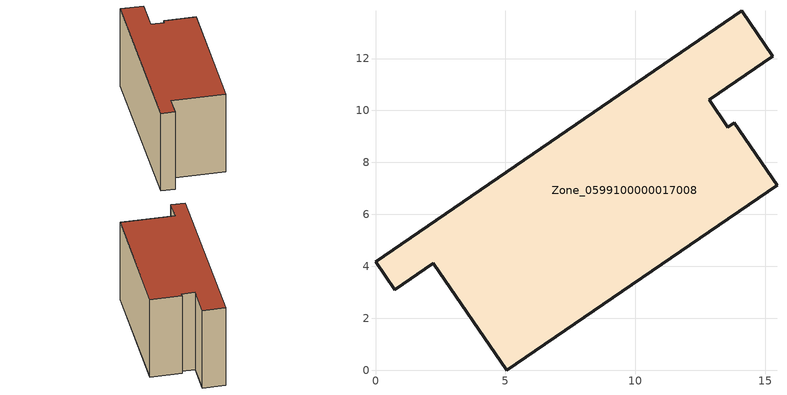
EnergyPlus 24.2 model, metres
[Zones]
Zone_0599100000017008
 floor ground (C_G): 2.22,4.13 0.74,3.11 0,4.18 14.08,13.85 15.29,12.09 12.84,10.41 13.56,9.36 13.8,9.53 15.45,7.13 5.05,0 z0.09
 wall outside (C_F): 14.08,13.85 0,4.18 0.74,3.11 2.22,4.13 5.05,0 15.45,7.13 13.8,9.53 13.56,9.36 12.84,10.41 15.29,12.09 14.08,13.85 z0.09:8.33
 roof outside (C_R): 12.84,10.41 15.29,12.09 14.08,13.85 0,4.18 0.74,3.11 2.22,4.13 5.05,0 15.45,7.13 13.8,9.53 13.56,9.36 z8.33
[BUILDING]
Pand.0599100000017008: North Axis=0; Terrain=City; Loads Convergence Tolerance Value=0.04; Temperature Convergence Tolerance Value=0.4; Solar Distribution=FullExterior; Maximum Number of Warmup Days=25; Minimum Number of Warmup Days=1
[Site:Location]
Rotterdam.The.Hague.AP_ZH_NLD Design_Conditions: Latitude=51.96; Longitude=4.45; Time Zone=1; Elevation=-4.5
[SITE:GROUNDTEMPERATURE:BUILDINGSURFACE]
18, 18, 18, 18, 18, 18, 18, 18, 18, 18, 18, 18
[MATERIAL] Thermal Absorptance=0.9; Solar Absorptance=0.7; Visible Absorptance=0.7
Name | Roughness | Thickness | Conductivity | Density | Specific Heat
G.TI.1992-2005 | MediumSmooth | 0.15 | 0.06 | 540 | 1210
F.TI.1992-2005 | Rough | 0.3 | 0.12 | 1920 | 840
R.TI.1992-2005 | MediumRough | 0.2 | 0.08 | 1500 | 1000
[CONSTRUCTION]
C_G: G.TI.1992-2005
C_F: F.TI.1992-2005
C_R: R.TI.1992-2005
[ZONE]
Zone_0599100000017008: Type=1; Multiplier=1; Ceiling Height=Autocalculate; Volume=Autocalculate; Floor Area=autocalculate; Part of Total Floor Area=Yes
[ZONEINFILTRATION:DESIGNFLOWRATE]
Infil_Zone_0599100000017008: Zone or ZoneList or Space or SpaceList=Zone_0599100000017008; Schedule=AlwaysOn; Design Flow Rate Calculation Method=Flow/Area; Flow Rate per Floor Area=0.0015; Constant Term Coefficient=1; Temperature Term Coefficient=0; Velocity Term Coefficient=0; Velocity Squared Term Coefficient=0
[HVACTEMPLATE:ZONE:IDEALLOADSAIRSYSTEM]
Zone_0599100000017008: Maximum Heating Supply Air Temperature=50; Minimum Cooling Supply Air Temperature=13; Maximum Heating Supply Air Humidity Ratio=0.0156; Minimum Cooling Supply Air Humidity Ratio=0.0077; Heating Limit=NoLimit; Cooling Limit=NoLimit; Dehumidification Control Type=ConstantSensibleHeatRatio; Cooling Sensible Heat Ratio=0.7; Dehumidification Setpoint=60; Humidification Control Type=None; Humidification Setpoint=30; Outdoor Air Method=None; Outdoor Air Flow Rate per Person=0.00944; Outdoor Air Flow Rate per Zone Floor Area=0; Outdoor Air Flow Rate per Zone=0; Demand Controlled Ventilation Type=None; Outdoor Air Economizer Type=NoEconomizer; Heat Recovery Type=None; Sensible Heat Recovery Effectiveness=0.7; Latent Heat Recovery Effectiveness=0.65
[ZONECONTROL:THERMOSTAT]
ThermostatControl_Zone_0599100000017008: Zone or ZoneList=Zone_0599100000017008; Control Type Schedule=DualSetpointControlType; Control 1=Thermostat_Zone_0599100000017008; Temperature Difference Between Cutout And Setpoint=0
[THERMOSTATSETPOINT:DUALSETPOINT]
Thermostat_Zone_0599100000017008: Heating Setpoint Temperature Schedule=HeatingSetpoint_Zone_0599100000017008; Cooling Setpoint Temperature Schedule=CoolingSetpoint_Zone_0599100000017008
[SCHEDULE:COMPACT]
HeatingSetpoint_Zone_0599100000017008: Through: 12/31, For: AllDays, Until: 24:00, 21
CoolingSetpoint_Zone_0599100000017008: Through: 12/31, For: AllDays, Until: 24:00, 24
DualSetpointControlType: Through: 12/31, For: AllDays, Until: 24:00, 4
AlwaysOn: Through: 12/31, For: AllDays, Until: 24:00, 1
